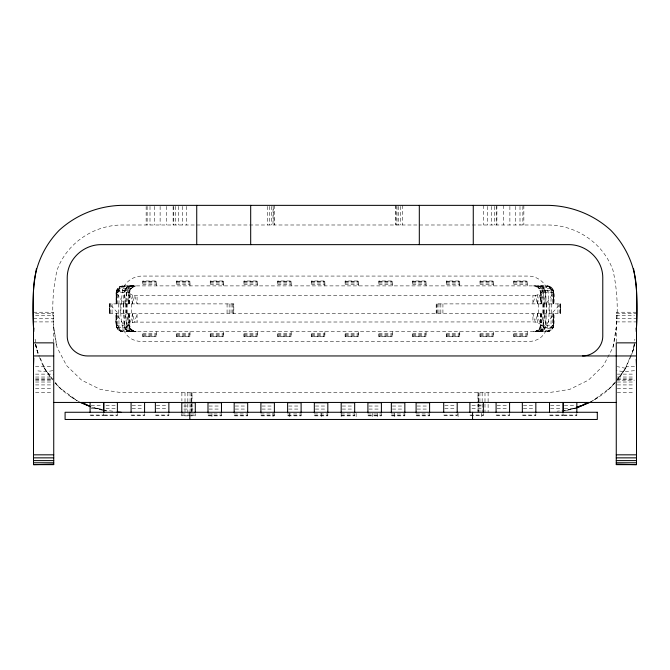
<?xml version="1.0" encoding="UTF-8"?>
<svg xmlns="http://www.w3.org/2000/svg" width="670" height="670" viewBox="0 0 670 670"><rect width="100%" height="100%" fill="white"/><g stroke="black" fill="none" stroke-linecap="round" stroke-linejoin="round"><path stroke-width="0.5" stroke-dasharray="3.35 2.51" d="M436.178 313.719L436.178 303.895L560.622 303.895L560.581 313.719L109.377 313.719L109.377 303.895L233.822 303.895L233.822 313.719M122.87 285.889C119.335 285.973 116.605 289.03 116.27 292.438L123.9 303.895C123.598 297.664 121.706 285.864 131.236 285.889L121.622 286.207L119.595 288.586L116.454 290.411L116.446 303.895L116.454 290.411L118.908 287.145L122.87 285.889L547.13 285.889C556.192 286.316 553.956 297.983 553.872 303.895M129.62 303.895L129.947 290.411L116.454 290.411L116.128 292.438L116.161 303.895L116.27 292.438L124.226 290.411L125.617 303.895L126.622 287.145L130.491 285.889M553.554 313.719L553.546 327.203L551.092 330.478L547.13 331.725L122.87 331.725C113.808 331.298 116.044 319.632 116.128 313.719L116.454 327.203L119.026 327.203L120.491 330.478L122.87 331.725M130.491 331.725L128.456 331.407L125.164 329.029L123.9 325.176L116.27 313.719C115.944 319.632 114.185 331.156 123.029 331.725L120.784 331.407L136.362 331.725L128.59 330.478L118.908 330.478L119.595 329.029L117.811 327.379L117.376 325.176L117.376 313.719M118.489 303.895L118.489 313.719L109.52 303.895L109.419 313.719L109.377 303.895M547.13 331.725L549.509 330.478L550.975 327.203L553.546 327.203L553.872 313.719C554.065 319.632 555.798 331.156 546.971 331.725L549.216 331.407L533.638 331.725C539.593 329.104 545.891 328.174 552.582 329.029L553.554 325.176L553.73 313.719L546.1 325.176L544.836 329.029L541.544 331.407L539.509 331.725M551.51 303.895L551.51 313.719L560.48 303.895L560.304 313.719L560.296 303.895M191.511 412.268L191.72 403.993M477.995 412.268L478.204 403.993M478.489 392.62L478.229 402.963L477.995 392.62L477.995 402.963M125.164 329.029L126.613 329.246L128.456 331.407L131.236 331.725L128.263 331.064L125.164 329.029L128.154 325.176L132.308 322.747L132.601 313.719L134.653 322.119L532.926 321.901C537.96 321.793 542.34 324.808 544.836 329.029L541.737 331.064L538.764 331.725L541.544 331.407L543.387 329.246L544.836 329.029M124.226 290.411L126.689 290.512C128.833 294.029 133.112 295.604 137.074 295.713L535.347 295.503L537.399 303.895L537.692 294.867L541.846 292.438L543.311 290.512L543.378 287.145L539.509 285.889M126.613 329.246L125.617 313.719L124.226 327.203L126.689 327.102L124.804 325.176L123.9 313.719L123.9 325.176M129.293 303.895L129.385 290.202L132.09 286.768L135.725 285.889M128.154 325.176L128.632 313.719L130.114 323.778L132.601 313.719M537.399 303.895L539.886 293.837L541.368 303.895L541.846 292.438M540.707 313.719L540.606 327.421L537.901 330.846L534.275 331.725M546.1 325.176L546.1 313.719L545.196 325.176L543.311 327.102L544.383 313.719L545.774 327.203L543.311 327.102L543.387 329.246M123.9 303.895C124.72 297.899 123.238 290.571 128.456 286.207M118.825 303.895C119.83 298.343 116.488 290.428 121.622 286.207L118.908 287.145L128.59 287.145L136.362 285.889C124.754 282.908 126.395 296.408 126.915 303.895M634.431 344.472L632.053 353.902L633.51 349.171L634.867 339.162M116.446 292.438L117.417 288.586L121.622 286.207M126.613 288.368L125.164 288.586L128.632 303.895L130.114 293.837L132.601 303.895L134.653 295.503L137.074 303.895L137.074 295.713M543.764 325.176L541.368 313.719L539.886 323.778L537.399 313.719L535.347 322.119L532.926 313.719L532.926 321.901M553.236 327.203L553.554 325.176M540.38 313.719C539.727 319.364 543.01 328.803 535.724 331.407L542.306 329.029L543.085 325.176L543.085 313.719M53.734 327.144L57.034 347.378L66.615 365.627L81.539 380.116L100.341 389.421L121.186 392.62L548.814 392.62L569.659 389.421L588.461 380.116L603.385 365.627L612.966 347.378L616.266 327.144M117.376 303.895L117.376 292.438L117.811 290.236L119.595 288.586M552.624 313.719L552.189 327.379L548.378 331.407L551.092 330.478L550.405 329.029M126.236 325.176L128.632 313.719M541.368 303.895L544.836 288.586L543.378 287.145L538.764 285.889L549.006 286.207L550.841 287.145L553.236 290.411L553.839 303.895L553.872 292.438L540.38 292.438L539.543 288.226L537.909 286.768L534.275 285.889M630.328 356.641L633.51 349.171L634.549 344.464M129.947 290.411L130.457 288.226L128.59 287.145C131.63 285.68 138.129 284.691 130.901 288.586L129.293 292.438M541.544 286.207L543.387 288.368L544.836 288.586L545.774 290.411L544.383 303.895L543.311 290.512L544.584 290.202L553.73 292.438L553.554 303.895L553.546 290.411L550.405 288.586L548.378 286.207L547.13 285.889M540.707 325.176L540.053 327.203L540.606 327.421L553.546 327.203L553.73 313.719M629.926 357.571L624.75 369.706L617.539 379.932M631.274 355.695L624.75 369.706L617.154 379.321M128.364 303.895L128.364 292.438L129.385 290.202L127.694 288.586L117.417 288.586M541.636 313.719C541.938 320.176 543.228 328.543 535.724 331.407M634.524 366.431L626.601 366.431L620.077 376.741M128.364 313.719L128.364 325.176L127.116 327.203C127.484 331.885 132.132 332.069 135.725 331.725M541.636 303.895L541.636 292.438L542.884 290.411C542.482 285.387 537.348 285.663 533.638 285.889L541.41 287.145L551.092 287.145L548.378 286.207C553.512 290.428 550.17 298.343 551.176 303.895M542.306 329.029L540.288 331.407L535.891 331.625L541.41 330.478L551.092 330.478M127.694 288.586L130.901 288.586L132.09 286.768L131.68 285.99L120.784 286.207M543.387 288.368L545.196 292.438L546.1 303.895L553.73 292.438L553.546 290.411L540.053 290.411L537.909 286.768L538.32 285.99L549.216 286.207M614.616 382.528C608.544 391.087 599.441 396.942 590.446 402.05M117.376 292.438L119.026 290.411L116.764 290.236M552.624 325.176L550.975 327.203L551.176 313.719M535.724 286.207L538.32 285.99L541.41 287.145L539.099 288.586L535.724 286.207L539.099 288.586M616.266 381.531L610.814 387.335L592.657 400.861M608.377 389.613L614.834 383.005M130.901 288.586L134.276 286.207M553.554 292.438L552.582 288.586L542.306 288.586L540.615 290.202L540.707 303.895M136.362 331.725L134.276 331.407L130.901 329.029L117.417 329.029L116.446 325.176L116.27 313.719M589.701 402.444L599.474 396.623M575.354 407.821L571.51 409.362L564.835 410.76M538.295 331.625L541.41 330.478L533.638 331.725M541.737 331.064L543.378 330.478M576.686 407.854L571.51 409.362L557.072 411.213M132.308 322.747L134.653 322.119L137.074 313.719L137.074 321.901M537.692 294.867L535.347 295.503L532.926 303.895L532.926 295.713M562.934 411.154L575.697 408.089M52.83 370.627L46.473 371.699L35.493 370.661M634.507 370.661L623.527 371.699L616.266 370.477M142.769 281.224L156.261 281.224M176.495 281.224L189.987 281.224M210.221 281.224L223.705 281.224M243.947 281.224L257.431 281.224M277.665 281.224L291.157 281.224M311.391 281.224L324.883 281.224M345.117 281.224L358.609 281.224M378.843 281.224L392.335 281.224M412.569 281.224L426.053 281.224M446.295 281.224L459.779 281.224M480.013 281.224L493.505 281.224M513.739 281.224L527.231 281.224M142.769 281.919L156.261 281.919M176.495 281.919L189.987 281.919M210.221 281.919L223.705 281.919M243.947 281.919L257.431 281.919M277.665 281.919L291.157 281.919M311.391 281.919L324.883 281.919M345.117 281.919L358.609 281.919M378.843 281.919L392.335 281.919M412.569 281.919L426.053 281.919M446.295 281.919L459.779 281.919M480.013 281.919L493.505 281.919M513.739 281.919L527.231 281.919M142.769 283.008L156.261 283.008M176.495 283.008L189.987 283.008M210.221 283.008L223.705 283.008M243.947 283.008L257.431 283.008M277.665 283.008L291.157 283.008M311.391 283.008L324.883 283.008M345.117 283.008L358.609 283.008M378.843 283.008L392.335 283.008M412.569 283.008L426.053 283.008M446.295 283.008L459.779 283.008M480.013 283.008L493.505 283.008M513.739 283.008L527.231 283.008M142.769 284.373L156.261 284.373M176.495 284.373L189.987 284.373M210.221 284.373L223.705 284.373M243.947 284.373L257.431 284.373M277.665 284.373L291.157 284.373M311.391 284.373L324.883 284.373M345.117 284.373L358.609 284.373M378.843 284.373L392.335 284.373M412.569 284.373L426.053 284.373M446.295 284.373L459.779 284.373M480.013 284.373L493.505 284.373M513.739 284.373L527.231 284.373M553.236 290.236L550.975 290.411L552.624 292.438L552.624 303.895M129.62 292.438L116.128 292.438L116.128 303.895M33.5 312.228L53.734 312.228L53.734 341.792M636.5 312.228L616.266 312.228L616.266 341.792M35.527 313.401L53.734 313.401M616.266 313.401L636.5 313.401M35.527 315.587L53.734 315.587M616.266 315.587L634.473 315.587M33.5 318.543L53.734 318.543M616.266 318.543L636.5 318.543M33.5 321.901L53.734 321.901M616.266 321.901L636.5 321.901M116.128 325.176L129.62 325.176L130.901 329.029L134.276 331.407L127.694 329.029M540.38 325.176L553.872 325.176M142.769 333.241L156.261 333.241M176.495 333.241L189.987 333.241M210.221 333.241L223.705 333.241M243.947 333.241L257.431 333.241M277.665 333.241L291.157 333.241M311.391 333.241L324.883 333.241M345.117 333.241L358.609 333.241M378.843 333.241L392.335 333.241M412.569 333.241L426.053 333.241M446.295 333.241L459.779 333.241M480.013 333.241L493.505 333.241M513.739 333.241L527.231 333.241M142.769 334.615L156.261 334.615M176.495 334.615L189.987 334.615M210.221 334.615L223.705 334.615M243.947 334.615L257.431 334.615M277.665 334.615L291.157 334.615M311.391 334.615L324.883 334.615M345.117 334.615L358.609 334.615M378.843 334.615L392.335 334.615M412.569 334.615L426.053 334.615M446.295 334.615L459.779 334.615M480.013 334.615L493.505 334.615M513.739 334.615L527.231 334.615M142.769 335.695L156.261 335.695M176.495 335.695L189.987 335.695M210.221 335.695L223.705 335.695M243.947 335.695L257.431 335.695M277.665 335.695L291.157 335.695M311.391 335.695L324.883 335.695M345.117 335.695L358.609 335.695M378.843 335.695L392.335 335.695M412.569 335.695L426.053 335.695M446.295 335.695L459.779 335.695M480.013 335.695L493.505 335.695M513.739 335.695L527.231 335.695M142.769 336.399L156.261 336.399M176.495 336.399L189.987 336.399M210.221 336.399L223.705 336.399M243.947 336.399L257.431 336.399M277.665 336.399L291.157 336.399M311.391 336.399L324.883 336.399M345.117 336.399L358.609 336.399M378.843 336.399L392.335 336.399M412.569 336.399L426.053 336.399M446.295 336.399L459.779 336.399M480.013 336.399L493.505 336.399M513.739 336.399L527.231 336.399M35.477 366.431L52.704 366.431M35.527 374.128L53.734 374.128M617.279 374.128L634.473 374.128M35.527 377.026L52.721 377.026M617.279 377.026L634.473 377.026M35.527 378.885L53.734 378.885M617.279 378.885L634.473 378.885M35.527 379.522L52.721 379.522M617.279 379.522L634.473 379.522M35.527 380.166L52.721 380.166M616.266 380.166L634.473 380.166M35.527 382.026L52.721 382.026M617.279 382.026L634.473 382.026M35.527 384.923L53.734 384.923M617.279 384.923L634.473 384.923M35.527 388.575L52.721 388.575M617.279 388.575L634.473 388.575M35.527 392.62L52.721 392.62M617.279 392.62L634.473 392.62M91.128 405.719L102.543 405.719M105.977 405.719L116.354 405.719M132.124 405.719L143.531 405.719M156.411 405.719L167.827 405.719M444.746 405.719L455.123 405.719M471.973 405.719L482.35 405.719M497.123 405.719L508.538 405.719M523.387 405.719L534.802 405.719M550.564 405.719L561.979 405.719M564.383 405.719L575.798 405.719M183.873 406.037L194.25 406.037M209.032 406.037L220.447 406.037M235.22 406.037L246.635 406.037M261.937 406.037L273.352 406.037M288.653 406.037L300.068 406.037M315.377 406.037L326.793 406.037M342.228 406.037L353.634 406.037M368.944 406.037L380.359 406.037M392.385 406.037L403.801 406.037M417.142 406.037L427.519 406.037M91.128 408.75L102.543 408.75M105.977 408.75L116.354 408.75M132.124 408.75L143.531 408.75M156.411 408.75L167.827 408.75M444.746 408.75L455.123 408.75M471.973 408.75L482.35 408.75M497.123 408.75L508.538 408.75M523.387 408.75L534.802 408.75M550.564 408.75L561.979 408.75M564.383 408.75L575.798 408.75M183.873 409.069L194.25 409.069M209.032 409.069L220.447 409.069M235.22 409.069L246.635 409.069M261.937 409.069L273.352 409.069M288.653 409.069L300.068 409.069M315.377 409.069L326.793 409.069M342.228 409.069L353.634 409.069M368.944 409.069L380.359 409.069M392.385 409.069L403.801 409.069M417.142 409.069L427.519 409.069M181.796 413.976L190.104 413.976M191.143 413.976L195.288 413.976M207.993 413.976L221.477 413.976M234.182 413.976L247.674 413.976M260.898 413.976L274.39 413.976M287.623 413.976L301.106 413.976M314.339 413.976L327.823 413.976M341.189 413.976L354.673 413.976M367.905 413.976L381.397 413.976M391.347 413.976L404.839 413.976M416.103 413.976L429.596 413.976M90.09 415.057L103.574 415.057M103.909 415.057L117.392 415.057M131.086 415.057L144.569 415.057M155.373 415.057L168.865 415.057M443.707 415.057L457.2 415.057M469.896 415.057L483.388 415.057M496.093 415.057L509.577 415.057M522.349 415.057L535.841 415.057M549.526 415.057L563.018 415.057M563.344 415.057L576.837 415.057M181.796 415.375L190.104 415.375M191.143 415.375L195.288 415.375M207.993 415.375L221.477 415.375M234.182 415.375L247.674 415.375M260.898 415.375L274.39 415.375M287.623 415.375L301.106 415.375M314.339 415.375L327.823 415.375M341.189 415.375L354.673 415.375M367.905 415.375L381.397 415.375M391.347 415.375L404.839 415.375M416.103 415.375L429.596 415.375M188.027 415.852L181.796 415.852L181.796 413.842M189.066 415.852L195.288 415.852L195.288 413.842M341.189 415.852L354.673 415.852L354.673 413.842M102.619 409.889L98.49 409.362L91.455 407.075M103.649 410.023L112.928 411.213M542.306 288.586L539.543 288.226L541.636 292.438M625.52 368.282L617.246 366.624M102.301 410.157L98.49 409.362L91.765 406.656M103.255 410.358L107.066 411.154L105.106 410.685M104.118 410.45L91.438 407.033M118.908 330.478L121.622 331.407L119.595 329.029M126.622 330.478L128.263 331.064M131.705 331.625L128.59 330.478L134.109 331.625L127.116 327.203L116.454 327.203L116.446 313.719M134.276 331.407L130.466 329.389L128.364 325.176M548.378 286.207L552.582 288.586M55.099 382.98C62.109 391.071 70.97 397.31 80.299 402.444M70.526 396.623L77.343 400.861L59.186 387.335L55.384 382.528M539.099 329.029L539.534 329.389L542.884 327.203L541.636 325.176M550.405 288.586L552.189 290.236L552.624 292.438M55.166 383.005L61.623 389.613M130.901 329.029L129.394 327.421L129.293 313.719M117.376 325.176L119.026 327.203L118.825 313.719M39.505 357.487L43.399 366.431L52.461 379.932M52.846 379.321L45.25 369.706L43.399 366.431M49.923 376.741L45.25 369.706L39.279 355.703M127.116 290.411L128.364 292.438M35.451 344.464L39.111 356.591M35.611 344.196A218.68 218.68 0 0 0 36.49 349.171L38.877 354.773M540.053 290.411L540.707 292.438M129.293 325.176L129.947 327.203L127.116 327.203L126.915 313.719M35.569 344.472L37.947 353.902M545.774 290.411L546.1 303.895M116.446 325.176L116.764 327.203M35.133 339.162L36.49 349.171M542.884 290.411L543.085 303.895M541.368 313.719L541.846 325.176M128.154 292.438L128.632 303.895M537.399 313.719L537.692 322.747M132.308 294.867L132.601 303.895M478.28 403.993L478.489 412.268M191.511 392.62L191.771 402.963L192.005 392.62L192.005 400.894M191.796 403.993L192.005 412.268M109.52 303.895L109.696 313.719L109.704 303.895M560.48 303.895L560.581 313.719L560.622 303.895M576.837 413.524L576.837 415.542L563.344 415.542L563.344 413.524M563.018 413.524L563.018 415.542L549.526 415.542L549.526 413.524M559.375 303.895L559.375 313.719M557.917 303.895L557.917 313.719M549.802 303.895L549.802 313.719M546.787 303.895L546.787 313.719M546.192 303.895L546.192 313.719M544.735 303.895L544.735 313.719M543.814 303.895L543.814 313.719M543.487 303.895L543.487 313.719M542.817 303.895L542.817 313.719M540.38 292.438L540.38 303.895M538.337 303.895L538.337 313.719M535.841 413.524L535.841 415.542L522.349 415.542L522.349 413.524M527.231 285.889L527.231 280.981L513.739 280.981L513.739 285.889M527.231 331.725L527.231 336.633L513.739 336.633L513.739 331.725M523.856 205.355L523.856 224.994M522.868 206.385L522.868 224.994M519.995 206.385L519.995 224.994M515.515 206.385L515.515 224.994M509.878 206.385L509.878 224.994M509.577 413.524L509.577 415.542L496.093 415.542L496.093 413.524M503.622 205.355L503.622 224.994M496.88 205.355L496.88 224.994M496.219 206.385L496.219 224.994M494.301 206.385L494.301 224.994M493.505 285.889L493.505 280.981L480.013 280.981L480.013 285.889M493.505 331.725L493.505 336.633L480.013 336.633L480.013 331.725M491.319 206.385L491.319 224.994M488.112 392.62L488.112 412.268M487.559 206.385L487.559 224.994M484.988 392.62L484.988 402.963M484.988 403.993L484.988 412.268M483.388 205.355L483.388 224.994M483.388 413.524L483.388 415.542L469.896 415.542L469.896 413.524M482.166 392.62L482.166 402.963M482.166 403.993L482.166 412.268M481.412 413.298L481.412 419.47M479.929 392.62L479.929 402.963M479.929 403.993L479.929 412.268M477.995 403.993L477.995 411.229M459.779 285.889L459.779 280.981L446.295 280.981L446.295 285.889M459.779 331.725L459.779 336.633L446.295 336.633L446.295 331.725M458.096 413.298L458.096 419.47M457.2 413.524L457.2 415.542L443.707 415.542L443.707 413.524M442.92 303.895L442.92 313.719M440.835 303.895L440.835 313.719M438.959 303.895L438.959 313.719M437.46 303.895L437.46 313.719M436.505 303.895L436.505 313.719M429.596 413.842L429.596 415.852L416.103 415.852L416.103 413.842M426.053 285.889L426.053 280.981L412.569 280.981L412.569 285.889M426.053 331.725L426.053 336.633L412.569 336.633L412.569 331.725M404.839 413.842L404.839 415.852L391.347 415.852L391.347 413.842M402.452 205.355L402.452 224.994M400.367 206.385L400.367 224.994M398.483 206.385L398.483 224.994M396.992 206.385L396.992 224.994M396.037 205.355L396.037 224.994M395.702 205.355L395.702 224.994M394.387 413.298L394.387 417.41M392.335 285.889L392.335 280.981L378.843 280.981L378.843 285.889M392.335 331.725L392.335 336.633L378.843 336.633L378.843 331.725M381.397 413.842L381.397 415.852L367.905 415.852L367.905 413.842M377.754 413.298L377.754 419.47M372.78 413.298L372.78 419.47M358.609 285.889L358.609 280.981L345.117 280.981L345.117 285.889M358.609 331.725L358.609 336.633L345.117 336.633L345.117 331.725M356.147 413.298L356.147 419.47M341.156 413.298L341.156 419.47M327.823 413.842L327.823 415.852L314.339 415.852L314.339 413.842M324.883 285.889L324.883 280.981L311.391 280.981L311.391 285.889M324.883 331.725L324.883 336.633L311.391 336.633L311.391 331.725M321.248 413.298L321.248 419.47M301.106 413.842L301.106 415.852L287.623 415.852L287.623 413.842M291.157 285.889L291.157 280.981L277.665 280.981L277.665 285.889M291.157 331.725L291.157 336.633L277.665 336.633L277.665 331.725M289.616 413.298L289.616 419.47M274.39 413.842L274.39 415.852L260.898 415.852L260.898 413.842M274.298 205.355L274.298 224.994L273.075 206.385L273.008 224.994M272.991 413.298L272.991 419.47M271.517 206.385L271.517 224.994M269.633 206.385L269.633 224.994M267.548 206.385L267.548 224.994M257.431 285.889L257.431 280.981L243.947 280.981L243.947 285.889M257.431 331.725L257.431 336.633L243.947 336.633L243.947 331.725M247.674 413.842L247.674 415.852L234.182 415.852L234.182 413.842M233.495 303.895L233.495 313.719M232.54 303.895L232.54 313.719M231.041 303.895L231.041 313.719M229.165 303.895L229.165 313.719M227.08 303.895L227.08 313.719M223.705 285.889L223.705 280.981L210.221 280.981L210.221 285.889M223.705 331.725L223.705 336.633L210.221 336.633L210.221 331.725M221.477 413.842L221.477 415.852L207.993 415.852L207.993 413.842M211.963 413.298L211.963 419.47M192.005 401.925L192.005 411.229M190.071 392.62L190.071 402.963M190.071 403.993L190.071 412.268M189.987 285.889L189.987 280.981L176.495 280.981L176.495 285.889M189.987 331.725L189.987 336.633L176.495 336.633L176.495 331.725M187.835 392.62L187.835 402.963M187.835 403.993L187.835 412.268M186.612 206.385L186.612 224.994M185.012 392.62L185.012 402.963M185.012 403.993L185.012 412.268M182.441 206.385L182.441 224.994M181.888 392.62L181.888 400.894M178.681 206.385L178.681 224.994M175.699 206.385L175.699 224.994M173.781 206.385L173.781 224.994M173.12 206.385L173.12 224.994M168.865 413.524L168.865 415.542L155.373 415.542L155.373 413.524M166.378 206.385L166.378 224.994M160.122 206.385L160.122 224.994M156.261 285.889L156.261 280.981L142.769 280.981L142.769 285.889M156.261 331.725L156.261 336.633L142.769 336.633L142.769 331.725M154.485 206.385L154.485 224.994M150.005 206.385L150.005 224.994M147.132 206.385L147.132 224.994M146.144 206.385L146.144 224.994M144.569 413.524L144.569 415.542L131.086 415.542L131.086 413.524M131.663 303.895L131.663 313.719M129.62 313.719L129.62 325.176M127.183 303.895L127.183 313.719M126.513 303.895L126.513 313.719M126.186 303.895L126.186 313.719M125.265 303.895L125.265 313.719M123.808 303.895L123.808 313.719M123.213 303.895L123.213 313.719M120.198 303.895L120.198 313.719M117.392 413.524L117.392 415.542L103.909 415.542L103.909 413.524M112.083 303.895L112.083 313.719M110.625 303.895L110.625 313.719M103.574 413.524L103.574 415.542L90.09 415.542L90.09 413.524M612.966 347.378A176.989 176.989 0 0 0 612.966 270.236C603.385 243.495 577.038 225.497 548.814 224.994L121.186 224.994C92.963 225.497 66.615 243.495 57.034 270.236A176.989 176.989 0 0 0 57.034 347.378M634.389 344.196A218.688 218.688 0 0 1 633.51 349.171M122.51 289.641C121.052 307.513 114.83 340.377 141.755 341.549L528.245 341.549C552.976 340.695 549.073 312.856 548.479 295.713C548.412 284.968 538.864 276.065 528.245 276.065L141.755 276.065C133.288 276.216 125.382 281.618 122.51 289.641"/><path stroke-width="1" d="M33.5 366.431L33.827 357.956M636.157 331.315L636.5 327.144L636.232 329.146M636.5 342.856L616.266 342.856L616.266 464.645L636.5 464.645L636.5 290.478C635.838 267.866 626.567 246.468 610.814 230.287C593.829 214.735 571.803 206.008 548.814 205.355L121.186 205.355C98.197 206.008 76.171 214.735 59.186 230.287C43.433 246.468 34.162 267.866 33.5 290.478L33.5 464.645L53.734 464.645L53.734 342.856L33.5 342.856M588.896 402.503L576.686 407.854L589.701 402.444M576.317 407.435L581.125 405.501M583.042 404.73L585.932 403.566M582.54 355.954C593.159 355.954 602.707 347.06 602.774 336.307L602.774 277.38C602.665 259.466 586.744 244.642 569.048 244.642L100.952 244.642C83.256 244.642 67.335 259.466 67.226 277.38L67.226 336.307C67.293 347.06 76.841 355.954 87.46 355.954L636.5 355.954M33.5 464.645L53.734 464.168M33.5 355.954L53.734 355.954M53.734 402.444L616.266 402.444M33.5 454.83L53.734 454.83M616.266 454.83L636.5 454.83M33.5 457.861L53.734 457.861M616.266 457.861L636.5 457.861M33.5 460.6L53.734 460.6M616.266 460.6L636.5 460.6M33.5 462.769L53.734 462.769M616.266 462.769L636.5 462.769M616.266 464.168L636.5 464.645M117.15 411.95L121.186 412.268M84.068 403.566L86.958 404.73M80.299 402.444L90.525 406.69M81.104 402.503L90.5 406.615M33.768 329.146L33.5 327.144L33.843 331.315M636.19 359.221L636.5 366.431M576.837 402.444L576.837 412.519M563.344 402.444L563.344 412.519M563.018 402.444L563.018 412.519M549.526 402.444L549.526 412.519M535.841 402.444L535.841 412.519M522.349 402.444L522.349 412.519M509.577 402.444L509.577 412.519M496.093 402.444L496.093 412.519M483.388 402.444L483.388 412.519M473.271 205.355L473.271 244.642M472.568 412.268L472.568 419.47M469.896 402.444L469.896 412.519M457.2 402.444L457.2 412.519M443.707 402.444L443.707 412.519M429.596 412.829L429.596 402.762L416.103 402.762L416.103 412.829M419.311 205.355L419.311 244.642M404.839 412.829L404.839 402.762L391.347 402.762L391.347 412.829M381.397 412.829L381.397 402.762L367.905 402.762L367.905 412.829M354.673 412.829L354.673 402.762L341.189 402.762L341.189 412.829M327.823 412.829L327.823 402.762L314.339 402.762L314.339 412.829M301.106 412.829L301.106 402.762L287.623 402.762L287.623 412.829M274.39 412.829L274.39 402.762L260.898 402.762L260.898 412.829M250.689 205.355L250.689 244.642M247.674 412.829L247.674 402.762L234.182 402.762L234.182 412.829M221.477 412.829L221.477 402.762L207.993 402.762L207.993 412.829M196.729 205.355L196.729 244.642M195.288 412.829L195.288 402.762L181.796 402.762L181.796 412.829M189.828 412.268L189.828 419.47M168.865 402.444L168.865 412.519M155.373 402.444L155.373 412.519M144.569 402.444L144.569 412.519M131.086 402.444L131.086 412.519M117.392 402.444L117.392 412.519M103.909 402.444L103.909 412.519M103.574 402.444L103.574 412.519M90.09 402.444L90.09 412.519M633.51 268.444A218.688 218.688 0 0 1 636.324 329.154M33.676 329.154A218.68 218.68 0 0 1 36.49 268.444M597.305 412.268L65.091 412.268L65.091 419.47L597.305 419.47L597.305 412.268"/></g></svg>
